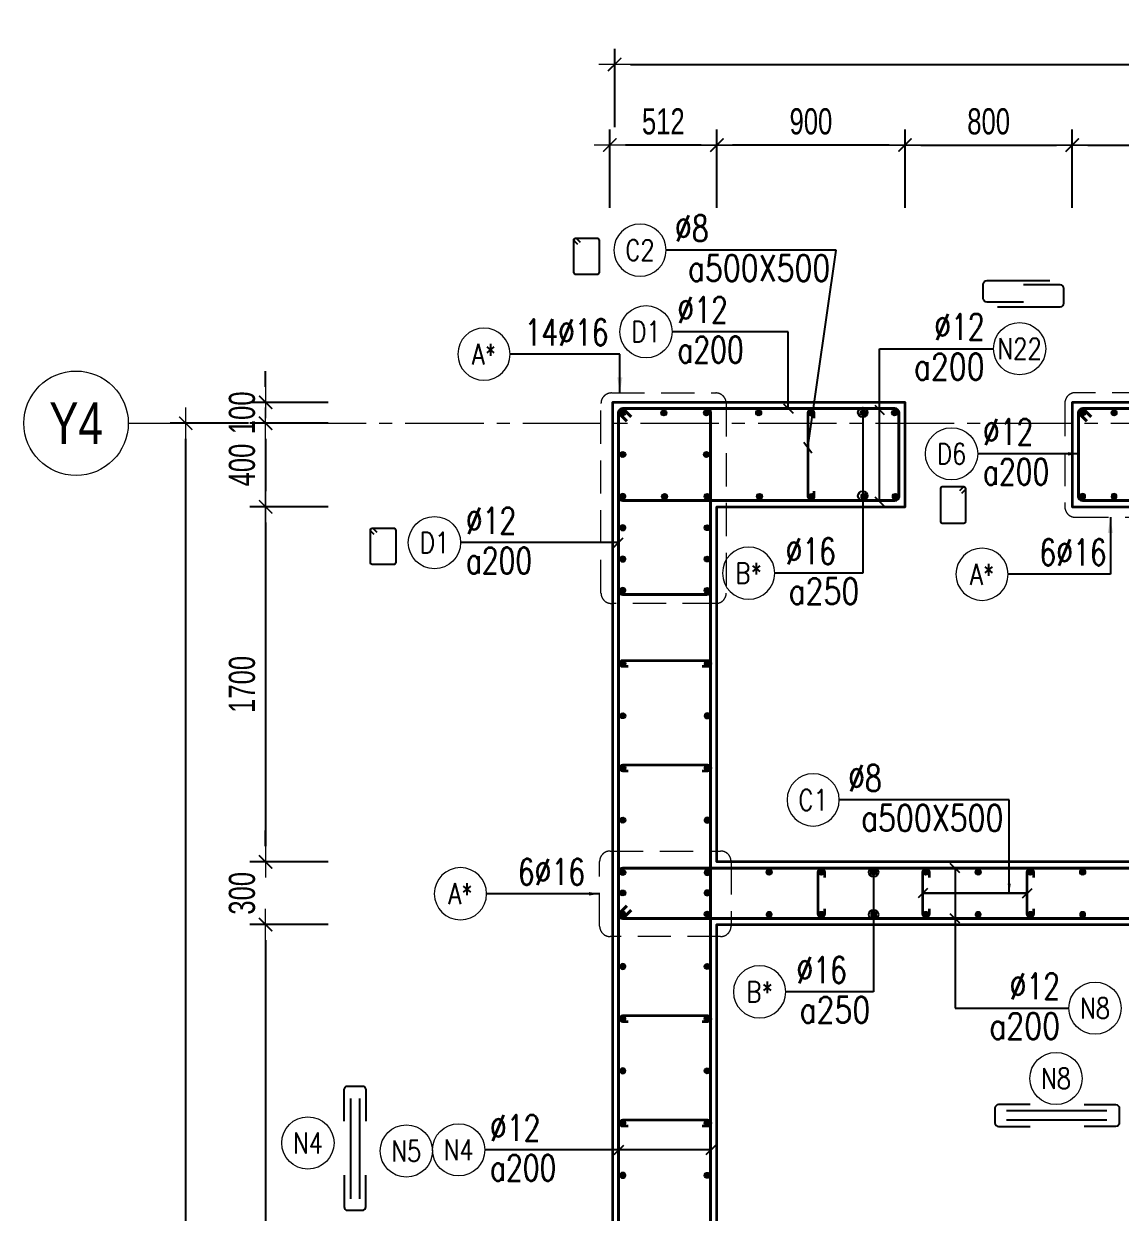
# Model space of a CAD drawing. Header units: millimetres. Extents: x 738475 to 1279438, y -34239 to 156422.
# Drawn here: x 1061456 to 1066701, y 145490 to 151178 of the extents above; entities that cross this region are included whole.
import ezdxf
from ezdxf.enums import TextEntityAlignment as Align

# ---------------------------------------------------------------- set-up
doc = ezdxf.new("R2010")
doc.units = ezdxf.units.MM
doc.header["$MEASUREMENT"] = 0
for name, pattern in [('HIDDEN', [9.525, 6.35, -3.175]), ('HIDDEN2', [4.7625, 3.175, -1.5875]), ('HT_Dim Grid$0$CENTER2', [1.125, 0.75, -0.125, 0.125, -0.125]), ('HT_Grid$0$CENTER2', [1.125, 0.75, -0.125, 0.125, -0.125])]:
    doc.linetypes.add(name, pattern=pattern)
doc.layers.get('0').update_dxf_attribs({"lineweight": 20})
doc.layers.get('Defpoints').update_dxf_attribs({"color": 151, "lineweight": 9})
for name, color, linetype in [('Hidden', 9, 'HIDDEN'), ('Leader', 6, 'Continuous'), ('Ligature', 1, 'Continuous')]:
    doc.layers.add(name, color=color, linetype=linetype)
for name, color, linetype, lineweight in [('HT_Dim Grid$0$NDC_S_AXIS', 5, 'HT_Dim Grid$0$CENTER2', 13), ('HT_Dim Grid$0$NDC_S_SYMBOL', 1, 'Continuous', 15), ('HT_Dim Grid$0$NDC_S_TEXT SYMBOL', 7, 'Continuous', 20), ('HT_Grid$0$NDC_S_AXIS', 5, 'HT_Grid$0$CENTER2', 13), ('KC-LEADER', 153, 'Continuous', 18), ('KC-THEP', 6, 'Continuous', 40), ('NDC_S_DIM', 1, 'Continuous', 15), ('NDC_S_HIDDEN', 8, 'HIDDEN2', 13), ('NDC_S_LEADER', 1, 'Continuous', 15), ('NDC_S_REBAR', 4, 'Continuous', 35), ('NDC_S_STIRRUP', 4, 'Continuous', 40), ('NDC_S_VN TEXT', 7, 'Continuous', 20), ('NDC_S_WALL', 6, 'Continuous', 35), ('OF_Core wall_1.2(B1-19F)$0$NDC_S_WALL', 6, 'Continuous', 35)]:
    doc.layers.add(name, color=color, linetype=linetype, lineweight=lineweight)
doc.styles.add('HT_Dim Grid$0$NDC_ANNO', font='', dxfattribs={"width": 0.8})
doc.styles.add('NDC_ARIAL', font='arial.ttf', dxfattribs={"width": 0.85})
doc.styles.add('NDC_DIM', font='', dxfattribs={"width": 0.75})
doc.styles.add('NDC_EN TXT', font='romans.shx', dxfattribs={"width": 0.8})
doc.styles.get('HT_Dim Grid$0$NDC_ANNO').set_extended_font_data('Dotum')
doc.styles.get('NDC_DIM').set_extended_font_data('Dotum')
doc.dimstyles.new('NDC_1-50', dxfattribs={"dimscale": 50, "dimtxt": 2.5, "dimasz": 1, "dimexe": 1.5, "dimexo": 0, "dimgap": 0.8, "dimtad": 1, "dimdec": 0, "dimdsep": 46, "dimtxsty": 'NDC_ARIAL', "dimblk": 'DIMMARK', "dimcen": 49999.938995, "dimdle": 1.5, "dimclrd": 1, "dimclre": 1, "dimclrt": 3, "dimadec": 0, "dimazin": 0, "dimtfac": 1, "dimtdec": 0, "dimtix": 1, "dimtmove": 2, "dimatfit": 3, "dimfxl": 1, "dimarcsym": 0})
doc.dimstyles.new('NDC_dim_30', dxfattribs={"dimscale": 30, "dimtxt": 2.5, "dimasz": 1.5, "dimexe": 1.5, "dimexo": 2.5, "dimgap": 1, "dimtad": 1, "dimdec": 0, "dimzin": 0, "dimdsep": 46, "dimtxsty": 'NDC_DIM', "dimblk": 'DIMMARK', "dimcen": 0.09, "dimdle": 1.2, "dimclrd": 1, "dimclre": 1, "dimclrt": 3, "dimadec": 0, "dimazin": 0, "dimtfac": 1, "dimtdec": 0, "dimtix": 1, "dimtofl": 0, "dimtmove": 0, "dimatfit": 3, "dimfxl": 6, "dimfxlon": 1, "dimtolj": 1, "dimtzin": 0, "dimarcsym": 0})
doc.dimstyles.new('NDC_dim_50', dxfattribs={"dimscale": 50, "dimtxt": 2.5, "dimasz": 1.5, "dimexe": 1.5, "dimexo": 2.5, "dimgap": 1, "dimtad": 1, "dimdec": 0, "dimzin": 0, "dimdsep": 46, "dimtxsty": 'NDC_DIM', "dimblk": 'DIMMARK', "dimcen": 0.09, "dimdle": 1.2, "dimclrd": 1, "dimclre": 1, "dimclrt": 3, "dimadec": 0, "dimazin": 0, "dimtfac": 1, "dimtdec": 0, "dimtix": 1, "dimtofl": 0, "dimtmove": 0, "dimatfit": 3, "dimfxl": 6, "dimfxlon": 1, "dimtolj": 1, "dimtzin": 0, "dimarcsym": 0})

# ---------------------------------------------------------------- blocks, each defined once
blk = doc.blocks.new('THEP')
at = {"layer": 'KC-LEADER', "color": 6}
blk.add_circle((0, 0), 14, dxfattribs=at)
at = {"layer": 'KC-THEP'}
for p, q in [((-14, 0), (14, 0)), ((9.9, 9.9), (-9.9, -9.9)), ((-9.9, 9.9), (9.9, -9.9)), ((0, 14), (0, -14))]:
    blk.add_line(p, q, dxfattribs=at)
blk = doc.blocks.new('A$C7BC65A55')
at = {"layer": 'Ligature'}
for p, q in [((-15.2, 372, 0), (-15.2, 38.5, 0)), ((15.2, 372, 0), (15.2, 38.5, 0))]:
    blk.add_line(p, q, dxfattribs=at)
for points in [[(-36.2, 296.5), (-36.2, 400.9, -0.414214), (-24, 413.1), (24, 413.1, -0.414214), (36.2, 400.9), (36.2, 296.5)], [(-36.2, 116.5), (-36.2, 12.2, 0.414214), (-24, 0), (24, 0, 0.414214), (36.2, 12.2), (36.2, 116.5)]]:
    blk.add_lwpolyline(points, format="xyb", dxfattribs=at)
blk = doc.blocks.new('DIMMARK')
at = {"layer": 'NDC_S_DIM', "color": 1}
blk.add_line((-1.5, 0), (1, 0), dxfattribs=at)
at = {"layer": 'NDC_S_DIM', "color": 2, "const_width": 0.1}
blk.add_lwpolyline([(-0.424, -0.424), (0.424, 0.424)], dxfattribs=at)
blk = doc.blocks.new('*U11')
blk.add_circle((-2.5, 0), 2.5)
at = {"layer": 'NDC_S_VN TEXT', "color": 3, "style": 'NDC_EN TXT', "width": 0.75}
for tag, p in [('DK1', (0.5, 0.85)), ('KC1', (0.5, -2.97))]:
    blk.add_attdef(tag, p, '', height=2.5, dxfattribs=at)
at = {"layer": 'NDC_S_VN TEXT', "color": 7, "style": 'NDC_EN TXT', "width": 0.8}
blk.add_attdef('SH2', text='', height=2, dxfattribs=at).set_placement((-2.5, 0), align=Align.MIDDLE)
blk = doc.blocks.new('*U9')
blk.add_circle((2.5, 0), 2.5)
at = {"layer": 'NDC_S_VN TEXT', "color": 3, "style": 'NDC_EN TXT', "width": 0.75}
blk.add_attdef('DK2', text='', height=2.5, dxfattribs=at).set_placement((-0.85, 0.85), align=Align.RIGHT)
at = {"layer": 'NDC_S_VN TEXT', "color": 7, "style": 'NDC_EN TXT', "width": 0.8}
blk.add_attdef('SH3', text='', height=2, dxfattribs=at).set_placement((2.5, 0), align=Align.MIDDLE)
blk = doc.blocks.new('*U10')
blk.add_circle((2.5, 0), 2.5)
at = {"layer": 'NDC_S_VN TEXT', "color": 3, "style": 'NDC_EN TXT'}
for tag, width, p in [('DK2', 0.75, (-0.85, 0.85)), ('KC2', 0.8, (-0.85, -2.97))]:
    blk.add_attdef(tag, text='', height=2.5, dxfattribs=dict(at, width=width)).set_placement(p, align=Align.RIGHT)
at = {"layer": 'NDC_S_VN TEXT', "color": 7, "style": 'NDC_EN TXT', "width": 0.8}
blk.add_attdef('SH3', text='', height=2, dxfattribs=at).set_placement((2.5, 0), align=Align.MIDDLE)
blk = doc.blocks.new('*D975')
at = {"layer": 'Defpoints', "color": 0, "transparency": 16777216}
for p in [(1062613, 149366.2), (1064271.7, 149366.2), (1064282.8, 149266.2)]:
    blk.add_point(p, dxfattribs=at)
at = {"layer": 'NDC_S_DIM', "color": 1, "lineweight": -2, "transparency": 16777216}
for p, q in [((1062613, 149441.2), (1062613, 149516.2)), ((1062913, 149366.2), (1062538, 149366.2)), ((1062913, 149266.2), (1062538, 149266.2)), ((1062613, 149191.2), (1062613, 149116.2))]:
    blk.add_line(p, q, dxfattribs=at)
at = {"layer": 'NDC_S_DIM', "color": 1, "lineweight": -2, "transparency": 16777216, "xscale": 75, "yscale": 75, "zscale": 75}
for p, rotation in [((1062613, 149366.2), 270), ((1062613, 149266.2), 90)]:
    blk.add_blockref('DIMMARK', p, dxfattribs=dict(at, rotation=rotation))
at = {"layer": 'NDC_S_DIM', "color": 3, "transparency": 16777216, "insert": (1062500.4, 149316.2), "char_height": 125, "attachment_point": 5, "rotation": 90, "style": 'NDC_DIM'}
blk.add_mtext('\\A1;100', dxfattribs=at)
blk = doc.blocks.new('*D976')
at = {"layer": 'Defpoints', "color": 0, "transparency": 16777216}
for p in [(1062231.1, 149266.2), (1064282.8, 149266.2), (1064271.7, 140266.2)]:
    blk.add_point(p, dxfattribs=at)
at = {"layer": 'NDC_S_DIM', "color": 1, "lineweight": -2, "transparency": 16777216}
for p, q in [((1062531.1, 149266.2), (1062156.1, 149266.2)), ((1062231.1, 140341.2), (1062231.1, 149191.2)), ((1062531.1, 140266.2), (1062156.1, 140266.2))]:
    blk.add_line(p, q, dxfattribs=at)
at = {"layer": 'NDC_S_DIM', "color": 1, "lineweight": -2, "transparency": 16777216, "xscale": 75, "yscale": 75, "zscale": 75}
for p, rotation in [((1062231.1, 149266.2), 90), ((1062231.1, 140266.2), 270)]:
    blk.add_blockref('DIMMARK', p, dxfattribs=dict(at, rotation=rotation))
at = {"layer": 'NDC_S_DIM', "color": 3, "transparency": 16777216, "insert": (1062118.5, 144766.2), "char_height": 125, "attachment_point": 5, "rotation": 90, "style": 'NDC_DIM'}
blk.add_mtext('\\A1;9000', dxfattribs=at)
blk = doc.blocks.new('*D1001')
at = {"layer": 'Defpoints', "color": 0, "transparency": 16777216}
for p in [(1066472, 150597.9), (1065671.7, 149336.2), (1066472, 149336.2)]:
    blk.add_point(p, dxfattribs=at)
at = {"layer": 'NDC_S_DIM', "color": 1, "lineweight": -2, "transparency": 16777216}
for p, q in [((1065671.7, 150297.9), (1065671.7, 150672.9)), ((1066472, 150297.9), (1066472, 150672.9)), ((1065746.7, 150597.9), (1066397, 150597.9))]:
    blk.add_line(p, q, dxfattribs=at)
at = {"layer": 'NDC_S_DIM', "color": 1, "lineweight": -2, "transparency": 16777216, "xscale": 75, "yscale": 75, "zscale": 75, "rotation": 180}
blk.add_blockref('DIMMARK', (1065671.7, 150597.9), dxfattribs=at)
at = {"layer": 'NDC_S_DIM', "color": 1, "lineweight": -2, "transparency": 16777216, "xscale": 75, "yscale": 75, "zscale": 75}
blk.add_blockref('DIMMARK', (1066472, 150597.9), dxfattribs=at)
at = {"layer": 'NDC_S_DIM', "color": 3, "transparency": 16777216, "insert": (1066071.8, 150710.5), "char_height": 125, "attachment_point": 5, "style": 'NDC_DIM'}
blk.add_mtext('\\A1;800', dxfattribs=at)
blk = doc.blocks.new('*D1002')
at = {"layer": 'Defpoints', "color": 0, "transparency": 16777216}
for p in [(1068671.7, 150597.9), (1066472, 149336.2), (1068671.7, 148866.2)]:
    blk.add_point(p, dxfattribs=at)
at = {"layer": 'NDC_S_DIM', "color": 1, "lineweight": -2, "transparency": 16777216}
for p, q in [((1066472, 150297.9), (1066472, 150672.9)), ((1068671.7, 150297.9), (1068671.7, 150672.9)), ((1066547, 150597.9), (1068596.7, 150597.9))]:
    blk.add_line(p, q, dxfattribs=at)
at = {"layer": 'NDC_S_DIM', "color": 1, "lineweight": -2, "transparency": 16777216, "xscale": 75, "yscale": 75, "zscale": 75, "rotation": 180}
blk.add_blockref('DIMMARK', (1066472, 150597.9), dxfattribs=at)
at = {"layer": 'NDC_S_DIM', "color": 1, "lineweight": -2, "transparency": 16777216, "xscale": 75, "yscale": 75, "zscale": 75}
blk.add_blockref('DIMMARK', (1068671.7, 150597.9), dxfattribs=at)
at = {"layer": 'NDC_S_DIM', "color": 3, "transparency": 16777216, "insert": (1067571.8, 150710.5), "char_height": 125, "attachment_point": 5, "style": 'NDC_DIM'}
blk.add_mtext('\\A1;2200', dxfattribs=at)
blk = doc.blocks.new('*D1003')
at = {"layer": 'Defpoints', "color": 0, "transparency": 16777216}
for p in [(1073071.7, 150983.7), (1073071.7, 150080.7), (1064282.8, 149286.5)]:
    blk.add_point(p, dxfattribs=at)
at = {"layer": 'NDC_S_DIM', "color": 1, "lineweight": -2, "transparency": 16777216}
for p, q in [((1064282.8, 150683.7), (1064282.8, 151058.7)), ((1073071.7, 150683.7), (1073071.7, 151058.7)), ((1064357.8, 150983.7), (1072996.7, 150983.7))]:
    blk.add_line(p, q, dxfattribs=at)
at = {"layer": 'NDC_S_DIM', "color": 1, "lineweight": -2, "transparency": 16777216, "xscale": 75, "yscale": 75, "zscale": 75, "rotation": 180}
blk.add_blockref('DIMMARK', (1064282.8, 150983.7), dxfattribs=at)
at = {"layer": 'NDC_S_DIM', "color": 1, "lineweight": -2, "transparency": 16777216, "xscale": 75, "yscale": 75, "zscale": 75}
blk.add_blockref('DIMMARK', (1073071.7, 150983.7), dxfattribs=at)
at = {"layer": 'NDC_S_DIM', "color": 3, "transparency": 16777216, "insert": (1068677.2, 151096.3), "char_height": 125, "attachment_point": 5, "style": 'NDC_DIM'}
blk.add_mtext('\\A1;8789', dxfattribs=at)
blk = doc.blocks.new('*D1006')
at = {"layer": 'Defpoints', "color": 0, "ltscale": 200, "transparency": 16777216}
for p in [(1064771.7, 150597.9), (1065671.7, 149336.2), (1064771.7, 148866.2)]:
    blk.add_point(p, dxfattribs=at)
at = {"layer": 'NDC_S_DIM', "color": 1, "lineweight": -2, "ltscale": 200, "transparency": 16777216}
for p, q in [((1064771.7, 150297.9), (1064771.7, 150672.9)), ((1065671.7, 150297.9), (1065671.7, 150672.9)), ((1065596.7, 150597.9), (1064846.7, 150597.9))]:
    blk.add_line(p, q, dxfattribs=at)
at = {"layer": 'NDC_S_DIM', "color": 1, "lineweight": -2, "ltscale": 200, "transparency": 16777216, "xscale": 75, "yscale": 75, "zscale": 75, "rotation": 180}
blk.add_blockref('DIMMARK', (1064771.7, 150597.9), dxfattribs=at)
at = {"layer": 'NDC_S_DIM', "color": 1, "lineweight": -2, "ltscale": 200, "transparency": 16777216, "xscale": 75, "yscale": 75, "zscale": 75}
blk.add_blockref('DIMMARK', (1065671.7, 150597.9), dxfattribs=at)
at = {"layer": 'NDC_S_DIM', "color": 3, "ltscale": 200, "transparency": 16777216, "insert": (1065221.7, 150710.5), "char_height": 125, "attachment_point": 5, "style": 'NDC_DIM'}
blk.add_mtext('\\A1;900', dxfattribs=at)
blk = doc.blocks.new('*D1007')
at = {"layer": 'Defpoints', "color": 0, "ltscale": 200, "transparency": 16777216}
for p in [(1064259.5, 150597.9), (1064259.5, 149366.2), (1064771.7, 148866.2)]:
    blk.add_point(p, dxfattribs=at)
at = {"layer": 'NDC_S_DIM', "color": 1, "lineweight": -2, "ltscale": 200, "transparency": 16777216}
for p, q in [((1064259.5, 150297.9), (1064259.5, 150672.9)), ((1064771.7, 150297.9), (1064771.7, 150672.9)), ((1064696.7, 150597.9), (1064334.5, 150597.9))]:
    blk.add_line(p, q, dxfattribs=at)
at = {"layer": 'NDC_S_DIM', "color": 1, "lineweight": -2, "ltscale": 200, "transparency": 16777216, "xscale": 75, "yscale": 75, "zscale": 75, "rotation": 180}
blk.add_blockref('DIMMARK', (1064259.5, 150597.9), dxfattribs=at)
at = {"layer": 'NDC_S_DIM', "color": 1, "lineweight": -2, "ltscale": 200, "transparency": 16777216, "xscale": 75, "yscale": 75, "zscale": 75}
blk.add_blockref('DIMMARK', (1064771.7, 150597.9), dxfattribs=at)
at = {"layer": 'NDC_S_DIM', "color": 3, "ltscale": 200, "transparency": 16777216, "insert": (1064515.6, 150710.5), "char_height": 125, "attachment_point": 5, "style": 'NDC_DIM'}
blk.add_mtext('\\A1;512', dxfattribs=at)
blk = doc.blocks.new('A$C72321851')
at = {"layer": 'Ligature'}
for points in [[(-60.9, -129.3), (-60.9, 170.9, -0.414214), (-43.3, 188.5), (25.8, 188.5, -0.414214), (43.4, 170.9), (43.4, -4.3)], [(-39.7, -4.3), (-39.7, -179.5, 0.414214), (-22.1, -197.1), (47, -197.1, 0.414214), (64.6, -179.5), (64.6, 120.7)]]:
    blk.add_lwpolyline(points, format="xyb", dxfattribs=at)
blk = doc.blocks.new('*U20')
at = {"layer": 'HT_Dim Grid$0$NDC_S_SYMBOL'}
blk.add_line((5, 0), (9, 0), dxfattribs=at)
blk.add_circle((0, 0), 5, dxfattribs=at)
at = {"layer": 'HT_Dim Grid$0$NDC_S_TEXT SYMBOL', "color": 7, "style": 'HT_Dim Grid$0$NDC_ANNO', "width": 0.8}
blk.add_attdef('GRID', text='', height=4, rotation=270, dxfattribs=at).set_placement((0, 0), align=Align.MIDDLE)
blk = doc.blocks.new('*D977')
at = {"layer": 'Defpoints', "color": 0, "ltscale": 200, "transparency": 16777216}
for p in [(1064282.8, 149266.2), (1062613, 148866.2), (1064771.7, 148866.2)]:
    blk.add_point(p, dxfattribs=at)
at = {"layer": 'NDC_S_DIM', "color": 1, "lineweight": -2, "ltscale": 200, "transparency": 16777216}
for p, q in [((1062913, 149266.2), (1062538, 149266.2)), ((1062613, 149191.2), (1062613, 148941.2)), ((1062913, 148866.2), (1062538, 148866.2))]:
    blk.add_line(p, q, dxfattribs=at)
at = {"layer": 'NDC_S_DIM', "color": 1, "lineweight": -2, "ltscale": 200, "transparency": 16777216, "xscale": 75, "yscale": 75, "zscale": 75}
for p, rotation in [((1062613, 149266.2), 90), ((1062613, 148866.2), 270)]:
    blk.add_blockref('DIMMARK', p, dxfattribs=dict(at, rotation=rotation))
at = {"layer": 'NDC_S_DIM', "color": 3, "ltscale": 200, "transparency": 16777216, "insert": (1062500.4, 149066.2), "char_height": 125, "attachment_point": 5, "rotation": 90, "style": 'NDC_DIM'}
blk.add_mtext('\\A1;400', dxfattribs=at)
blk = doc.blocks.new('*D978')
at = {"layer": 'Defpoints', "color": 0, "ltscale": 200, "transparency": 16777216}
for p in [(1064771.7, 148866.2), (1062613, 147166.2), (1064771.7, 147166.2)]:
    blk.add_point(p, dxfattribs=at)
at = {"layer": 'NDC_S_DIM', "color": 1, "lineweight": -2, "ltscale": 200, "transparency": 16777216}
for p, q in [((1062913, 148866.2), (1062538, 148866.2)), ((1062613, 148791.2), (1062613, 147241.2)), ((1062913, 147166.2), (1062538, 147166.2))]:
    blk.add_line(p, q, dxfattribs=at)
at = {"layer": 'NDC_S_DIM', "color": 1, "lineweight": -2, "ltscale": 200, "transparency": 16777216, "xscale": 75, "yscale": 75, "zscale": 75}
for p, rotation in [((1062613, 148866.2), 90), ((1062613, 147166.2), 270)]:
    blk.add_blockref('DIMMARK', p, dxfattribs=dict(at, rotation=rotation))
at = {"layer": 'NDC_S_DIM', "color": 3, "ltscale": 200, "transparency": 16777216, "insert": (1062500.4, 148016.2), "char_height": 125, "attachment_point": 5, "rotation": 90, "style": 'NDC_DIM'}
blk.add_mtext('\\A1;1700', dxfattribs=at)
blk = doc.blocks.new('*D979')
at = {"layer": 'Defpoints', "color": 0, "ltscale": 200, "transparency": 16777216}
for p in [(1064771.7, 147166.2), (1062613, 146866.2), (1064771.7, 146866.2)]:
    blk.add_point(p, dxfattribs=at)
at = {"layer": 'NDC_S_DIM', "color": 1, "lineweight": -2, "ltscale": 200, "transparency": 16777216}
for p, q in [((1062613, 147241.2), (1062613, 147316.2)), ((1062913, 147166.2), (1062538, 147166.2)), ((1062913, 146866.2), (1062538, 146866.2)), ((1062613, 146791.2), (1062613, 146716.2))]:
    blk.add_line(p, q, dxfattribs=at)
at = {"layer": 'NDC_S_DIM', "color": 1, "lineweight": -2, "ltscale": 200, "transparency": 16777216, "xscale": 75, "yscale": 75, "zscale": 75}
for p, rotation in [((1062613, 147166.2), 270), ((1062613, 146866.2), 90)]:
    blk.add_blockref('DIMMARK', p, dxfattribs=dict(at, rotation=rotation))
at = {"layer": 'NDC_S_DIM', "color": 3, "ltscale": 200, "transparency": 16777216, "insert": (1062500.4, 147016.2), "char_height": 125, "attachment_point": 5, "rotation": 90, "style": 'NDC_DIM'}
blk.add_mtext('\\A1;300', dxfattribs=at)
blk = doc.blocks.new('*D980')
at = {"layer": 'Defpoints', "color": 0, "ltscale": 200, "transparency": 16777216}
for p in [(1064771.7, 146866.2), (1062613, 141466.2), (1064771.7, 141466.2)]:
    blk.add_point(p, dxfattribs=at)
at = {"layer": 'NDC_S_DIM', "color": 1, "lineweight": -2, "ltscale": 200, "transparency": 16777216}
for p, q in [((1062913, 146866.2), (1062538, 146866.2)), ((1062613, 146791.2), (1062613, 141541.2)), ((1062913, 141466.2), (1062538, 141466.2))]:
    blk.add_line(p, q, dxfattribs=at)
at = {"layer": 'NDC_S_DIM', "color": 1, "lineweight": -2, "ltscale": 200, "transparency": 16777216, "xscale": 75, "yscale": 75, "zscale": 75}
for p, rotation in [((1062613, 146866.2), 90), ((1062613, 141466.2), 270)]:
    blk.add_blockref('DIMMARK', p, dxfattribs=dict(at, rotation=rotation))
at = {"layer": 'NDC_S_DIM', "color": 3, "ltscale": 200, "transparency": 16777216, "insert": (1062500.4, 144166.2), "char_height": 125, "attachment_point": 5, "rotation": 90, "style": 'NDC_DIM'}
blk.add_mtext('\\A1;5400', dxfattribs=at)

msp = doc.modelspace()

# ---------------------------------------------------------------- linework, layer by layer
for centre in [(1066394.195, 146130.037), (1062815.33, 145821.201), (1063286.299, 145783.041)]:
    msp.add_circle(centre, 125)
at = {"layer": 'HT_Grid$0$NDC_S_AXIS', "ltscale": 500}
msp.add_line((1062156.128, 149266.203), (1078402.583, 149266.203), dxfattribs=at)
at = {"layer": 'Ligature'}
for points in [[(1064105.867, 150121.766), (1064089.901, 150137.732, -0.66817864), (1064095.675, 150151.67), (1064200.304, 150151.67, -0.41421356), (1064208.469, 150143.505), (1064208.468, 149986.397, -0.41421356), (1064200.304, 149978.232), (1064095.675, 149978.232, -0.41421356), (1064087.51, 149986.397), (1064087.51, 150143.505, -0.66817864), (1064101.448, 150149.278), (1064117.414, 150133.312)], [(1065943.701, 148931.498), (1065959.667, 148947.464, 0.66817864), (1065953.894, 148961.402), (1065849.265, 148961.402, 0.41421356), (1065841.1, 148953.237), (1065841.1, 148796.13, 0.41421356), (1065849.265, 148787.965), (1065953.894, 148787.965, 0.41421356), (1065962.059, 148796.13), (1065962.059, 148953.237, 0.66817864), (1065948.12, 148959.011), (1065932.154, 148943.045)], [(1063132.777, 148733.908), (1063116.812, 148749.874, -0.66817864), (1063122.585, 148763.812), (1063227.214, 148763.812, -0.41421356), (1063235.379, 148755.647), (1063235.379, 148598.539, -0.41421356), (1063227.214, 148590.375), (1063122.585, 148590.375, -0.41421356), (1063114.42, 148598.539), (1063114.42, 148755.647, -0.66817864), (1063128.358, 148761.42), (1063144.324, 148745.454)]]:
    msp.add_lwpolyline(points, format="xyb", dxfattribs=at)
at = {"layer": 'NDC_S_HIDDEN', "ltscale": 50}
for points in [[(1064267.363, 149411.125), (1064766.612, 149411.125, -0.41421356), (1064816.612, 149361.125), (1064816.612, 148453.665, -0.41421356), (1064766.612, 148403.665), (1064267.363, 148403.665, -0.41421356), (1064217.363, 148453.665), (1064217.363, 149361.125, -0.41421356)], [(1066821.673, 149412.361), (1066486.448, 149412.361, 0.41421356), (1066436.448, 149362.361), (1066436.448, 148866.203, 0.41421356), (1066486.448, 148816.203), (1066821.673, 148816.203, 0.41421356), (1066871.673, 148866.203), (1066871.673, 149362.361, 0.41421356)], [(1064260.783, 147218.623), (1064789.677, 147218.623, -0.41421356), (1064839.677, 147168.623), (1064839.677, 146859.33, -0.41421356), (1064789.677, 146809.33), (1064260.783, 146809.33, -0.41421356), (1064210.783, 146859.33), (1064210.783, 147168.623, -0.41421356)]]:
    msp.add_lwpolyline(points, format="xyb", close=True, dxfattribs=at)
at = {"layer": 'NDC_S_REBAR'}
for points in [[(1065236.673, 149291.203), (1065236.673, 149316.203, 1), (1065206.673, 149316.203), (1065206.673, 148916.203, 1), (1065236.673, 148916.203), (1065236.673, 148941.203)], [(1064346.673, 148101.203), (1064321.673, 148101.203, -1), (1064321.673, 148131.203), (1064727.141, 148131.203, -1), (1064727.141, 148101.203), (1064702.141, 148101.203)], [(1064346.673, 147601.203), (1064321.673, 147601.203, -1), (1064321.673, 147631.203), (1064727.141, 147631.203, -1), (1064727.141, 147601.203), (1064702.141, 147601.203)], [(1065286.701, 146942.449), (1065286.701, 146917.449, -1), (1065256.701, 146917.449), (1065256.701, 147117.449, -1), (1065286.701, 147117.449), (1065286.701, 147092.449)], [(1065786.701, 146942.449), (1065786.701, 146917.449, -1), (1065756.701, 146917.449), (1065756.701, 147117.449, -1), (1065786.701, 147117.449), (1065786.701, 147092.449)], [(1066286.701, 146942.449), (1066286.701, 146917.449, -1), (1066256.701, 146917.449), (1066256.701, 147117.449, -1), (1066286.701, 147117.449), (1066286.701, 147092.449)], [(1064346.673, 146401.203), (1064321.673, 146401.203, -1), (1064321.673, 146431.203), (1064727.141, 146431.203, -1), (1064727.141, 146401.203), (1064702.141, 146401.203)], [(1064346.673, 145901.203), (1064321.673, 145901.203, -1), (1064321.673, 145931.203), (1064727.141, 145931.203, -1), (1064727.141, 145901.203), (1064702.141, 145901.203)]]:
    msp.add_lwpolyline(points, format="xyb", dxfattribs=at)
at = {"layer": 'NDC_S_STIRRUP'}
for points in [[(1064341.673, 149276.203), (1064301.673, 149316.203, -0.41421356), (1064321.673, 149336.203), (1064721.673, 149336.203, -0.41421356), (1064741.673, 149316.203), (1064741.673, 148466.386, -0.41421356), (1064721.673, 148446.386), (1064321.673, 148446.386, -0.41421356), (1064301.673, 148466.386), (1064301.673, 149316.203, -0.41421356), (1064321.673, 149336.203), (1064361.673, 149296.203)], [(1064341.673, 149276.203), (1064301.673, 149316.203, -0.41421356), (1064321.673, 149336.203), (1064721.673, 149336.203, -0.41421356), (1064741.673, 149316.203), (1064741.673, 140216.203, -0.41421356), (1064721.673, 140196.203), (1064321.673, 140196.203, -0.41421356), (1064301.673, 140216.203), (1064301.673, 149316.203, -0.41421356), (1064321.673, 149336.203), (1064361.673, 149296.203)], [(1064361.673, 149296.203), (1064321.673, 149336.203, 0.41421356), (1064301.673, 149316.203), (1064301.673, 148916.203, 0.41421356), (1064321.673, 148896.203), (1065621.673, 148896.203, 0.41421356), (1065641.673, 148916.203), (1065641.673, 149316.203, 0.41421356), (1065621.673, 149336.203), (1064321.673, 149336.203, 0.41421356), (1064301.673, 149316.203), (1064341.673, 149276.203)], [(1066561.673, 149296.203), (1066521.673, 149336.203, 0.41421356), (1066501.673, 149316.203), (1066501.673, 148916.203, 0.41421356), (1066521.673, 148896.203), (1071671.673, 148896.203, 0.41421356), (1071691.673, 148916.203), (1071691.673, 149316.203, 0.41421356), (1071671.673, 149336.203), (1066521.673, 149336.203, 0.41421356), (1066501.673, 149316.203), (1066541.673, 149276.203)], [(1066801.673, 148956.203), (1066841.673, 148916.203, -0.41421356), (1066821.673, 148896.203), (1066521.673, 148896.203, -0.41421356), (1066501.673, 148916.203), (1066501.673, 149316.203, -0.41421356), (1066521.673, 149336.203), (1066821.673, 149336.203, -0.41421356), (1066841.673, 149316.203), (1066841.673, 148916.203, -0.41421356), (1066821.673, 148896.203), (1066781.673, 148936.203)], [(1064361.673, 146936.203), (1064321.673, 146896.203, -0.41421356), (1064301.673, 146916.203), (1064301.673, 147116.203, -0.41421356), (1064321.673, 147136.203), (1070621.673, 147136.203, -0.41421356), (1070641.673, 147116.203), (1070641.673, 146916.203, -0.41435759), (1070621.673, 146896.203), (1064321.673, 146896.203, -0.41421356), (1064301.673, 146916.203), (1064341.673, 146956.203)]]:
    msp.add_lwpolyline(points, format="xyb", dxfattribs=at)
at = {"layer": 'NDC_S_WALL'}
for points in [[(1073471.673, 146966.203), (1070671.673, 146966.203), (1070671.673, 148866.203), (1071721.673, 148866.203), (1071721.673, 149366.203), (1066471.673, 149366.203), (1066471.673, 148866.203), (1068671.673, 148866.203), (1068671.673, 147166.203), (1064771.673, 147166.203), (1064771.673, 148866.203), (1065671.673, 148866.203), (1065671.673, 149366.203), (1064271.673, 149366.203), (1064271.673, 140166.203)], [(1064771.673, 141466.203), (1064771.673, 146866.203), (1067471.673, 146866.203), (1067471.673, 146216.203), (1067771.673, 146216.203), (1067771.673, 146866.203), (1070371.673, 146866.203), (1070371.673, 142266.203)]]:
    msp.add_lwpolyline(points, dxfattribs=at)

# ---------------------------------------------------------------- block references
at = {"layer": 'Hidden', "xscale": 1.44, "yscale": 1.44, "zscale": 1.44}
msp.add_blockref('A$C7BC65A55', (1063040.41, 145498.92, 0.03), dxfattribs=at)
at = {"layer": 'Hidden', "xscale": 1.44, "yscale": 1.44, "zscale": 1.44, "rotation": 270}
msp.add_blockref('A$C7BC65A55', (1066102.084, 145952.512, 0.03), dxfattribs=at)
at = {"layer": 'HT_Dim Grid$0$NDC_S_AXIS'}
ref = msp.add_blockref('*U20', (1061706.128, 149266.203), dxfattribs=dict(at, xscale=50, yscale=50, zscale=150))
ref.add_attrib('GRID', 'Y4', dxfattribs={"layer": 'HT_Dim Grid$0$NDC_S_TEXT SYMBOL', "color": 7, "height": 200, "style": 'HT_Dim Grid$0$NDC_ANNO', "width": 0.8}).set_placement((1061706.128, 149266.203), align=Align.MIDDLE)
at = {"layer": 'KC-THEP'}
for p, rotation in [((1064321.673, 149316.203), 9.668564436380946), ((1064518.052, 149315.586), 9.66856443638095), ((1064721.673, 149316.203), 9.66856443638095), ((1064971.673, 149316.203), 9.66856443638095), ((1065221.673, 149316.203), 9.66856443638095), ((1065471.673, 149316.203), 9.66856443638095), ((1065621.673, 149316.203), 9.66856443638095), ((1066521.673, 149316.203), 189.6685644363809), ((1066671.673, 149316.203), 189.6685644363809), ((1064321.673, 149116.203), 9.668564436380946), ((1064721.673, 149116.203), 9.66856443638095), ((1064521.564, 148915.586), 9.66856443638095), ((1064725.185, 148916.203), 9.66856443638095), ((1064975.185, 148916.203), 9.66856443638095), ((1065225.185, 148916.203), 9.66856443638095), ((1065475.185, 148916.203), 9.66856443638095), ((1065625.185, 148916.203), 9.66856443638095), ((1064725.185, 148766.203), 9.66856443638095), ((1064725.185, 148616.203), 9.66856443638095), ((1064725.185, 148466.203), 9.66856443638095), ((1064321.673, 148116.203), 9.668564436380946), ((1064321.673, 147866.203), 9.668564436380946), ((1064321.673, 147616.203), 9.668564436380946), ((1064321.673, 147366.203), 9.668564436380946), ((1064321.673, 147116.203), 9.668564436380946), ((1065021.701, 147117.449), 189.6685644363809), ((1065271.701, 147117.449), 189.6685644363809), ((1065521.701, 147117.449), 189.6685644363809), ((1065771.701, 147117.449), 189.6685644363809), ((1066021.701, 147117.449), 189.6685644363809), ((1066271.701, 147117.449), 189.6685644363809), ((1066521.701, 147117.449), 189.6685644363809), ((1064321.673, 147017.994), 9.668564436380946), ((1064725.185, 146916.203), 9.668564436380926), ((1064725.185, 146666.203), 9.668564436380926), ((1064725.185, 146416.203), 9.668564436380926), ((1064725.185, 146166.203), 9.668564436380926), ((1064725.185, 145916.203), 9.668564436380926), ((1064725.185, 145666.203), 9.668564436380926)]:
    msp.add_blockref('THEP', p, dxfattribs=dict(at, rotation=rotation))
at = {"layer": 'KC-THEP', "xscale": -1}
for p, rotation in [((1064321.673, 148916.203), 170.331435563619), ((1066521.673, 148916.203), 350.3314355636191), ((1066671.673, 148916.203), 350.3314355636191), ((1064321.673, 148766.203), 170.331435563619), ((1064321.673, 148616.203), 170.331435563619), ((1064321.673, 148466.203), 170.331435563619), ((1064725.185, 148116.203), 170.331435563619), ((1064725.185, 147866.203), 170.331435563619), ((1064725.185, 147616.203), 170.331435563619), ((1064725.185, 147366.203), 170.331435563619), ((1064725.185, 147116.203), 170.331435563619), ((1064725.185, 147017.994), 170.331435563619), ((1064321.673, 146916.203), 170.331435563619), ((1065021.701, 146914.355), 350.3314355636191), ((1065271.701, 146914.355), 350.3314355636191), ((1065521.701, 146914.355), 350.3314355636191), ((1065771.701, 146914.355), 350.3314355636191), ((1066021.701, 146914.355), 350.3314355636191), ((1066271.701, 146914.355), 350.3314355636191), ((1066521.701, 146914.355), 350.3314355636191), ((1064321.673, 146666.203), 170.331435563619), ((1064321.673, 146416.203), 170.331435563619), ((1064321.673, 146166.203), 170.331435563619), ((1064321.673, 145916.203), 170.331435563619), ((1064321.673, 145666.203), 170.331435563619)]:
    msp.add_blockref('THEP', p, dxfattribs=dict(at, rotation=rotation))
at = {"layer": 'Leader', "xscale": -1, "rotation": 270.0000000000001}
msp.add_blockref('A$C72321851', (1066243.481, 149885.03), dxfattribs=at)
at = {"layer": 'NDC_S_VN TEXT'}
ref = msp.add_blockref('*U10', (1064529.044, 150094.788), dxfattribs=dict(at, xscale=-50, yscale=50, zscale=50))
ref.add_attrib('SH3', 'C2', dxfattribs={"color": 7, "height": 100, "style": 'NDC_EN TXT', "width": 0.8}).set_placement((1064404.044, 150094.788), align=Align.MIDDLE)
ref.add_attrib('DK2', '%%c8', dxfattribs={"color": 3, "height": 125, "style": 'NDC_EN TXT', "width": 0.75}).set_placement((1064732.258, 150137.063), align=Align.RIGHT)
ref.add_attrib('KC2', 'a500X500', dxfattribs={"color": 3, "height": 125, "style": 'NDC_EN TXT', "width": 0.8}).set_placement((1065314.401, 149946.161), align=Align.RIGHT)
at = {"layer": 'NDC_S_VN TEXT', "xscale": 50, "yscale": 50, "zscale": 50}
for name, p, values in [('*U11', (1064557.788, 149704.158), {'SH2': 'D1', 'DK1': '%%C12', 'KC1': 'a200'}), ('*U10', (1066094.903, 149622.978), {'SH3': 'N22', 'DK2': '%%C12', 'KC2': 'a200'}), ('*U11', (1066019.527, 149119.932), {'SH2': 'D6', 'DK1': '%%C12', 'KC1': 'a200'}), ('*U11', (1063545.702, 148694.909), {'SH2': 'D1', 'DK1': '%%C12', 'KC1': 'a200'}), ('*U10', (1066455.746, 146466.651), {'SH3': 'N8', 'DK2': '%%C12', 'KC2': 'a200'}), ('*U11', (1063661.242, 145788.209), {'SH2': 'N4', 'DK1': '%%C12', 'KC1': 'a200'})]:
    msp.add_blockref(name, p, dxfattribs=at).add_auto_attribs(values)
at = {"layer": 'NDC_S_VN TEXT'}
ref = msp.add_blockref('*U9', (1063782.379, 149596.788), dxfattribs=dict(at, xscale=-50, yscale=50, zscale=50))
ref.add_attrib('SH3', 'A*', dxfattribs={"color": 7, "height": 100, "style": 'NDC_EN TXT', "width": 0.8}).set_placement((1063657.379, 149596.788), align=Align.MIDDLE)
ref.add_attrib('DK2', '14%%C16', dxfattribs={"color": 3, "height": 125, "style": 'NDC_EN TXT', "width": 0.75}).set_placement((1064253.45, 149639.063), align=Align.RIGHT)
ref = msp.add_blockref('*U10', (1065048.64, 148548.676), dxfattribs=dict(at, xscale=-50, yscale=50, zscale=50))
ref.add_attrib('SH3', 'B*', dxfattribs={"color": 7, "height": 100, "style": 'NDC_EN TXT', "width": 0.8}).set_placement((1064923.64, 148548.676), align=Align.MIDDLE)
ref.add_attrib('DK2', '%%C16', dxfattribs={"color": 3, "height": 125, "style": 'NDC_EN TXT', "width": 0.75}).set_placement((1065341.14, 148590.951), align=Align.RIGHT)
ref.add_attrib('KC2', 'a250', dxfattribs={"color": 3, "height": 125, "style": 'NDC_EN TXT', "width": 0.8}).set_placement((1065453.045, 148400.049), align=Align.RIGHT)
ref = msp.add_blockref('*U9', (1066165.073, 148543.357), dxfattribs=dict(at, xscale=-50, yscale=50, zscale=50))
ref.add_attrib('SH3', 'A*', dxfattribs={"color": 7, "height": 100, "style": 'NDC_EN TXT', "width": 0.8}).set_placement((1066040.073, 148543.357), align=Align.MIDDLE)
ref.add_attrib('DK2', '6%%C16', dxfattribs={"color": 3, "height": 125, "style": 'NDC_EN TXT', "width": 0.75}).set_placement((1066636.144, 148585.632), align=Align.RIGHT)
ref = msp.add_blockref('*U10', (1065357.239, 147463.399), dxfattribs=dict(at, xscale=-50, yscale=50, zscale=50))
ref.add_attrib('SH3', 'C1', dxfattribs={"color": 7, "height": 100, "style": 'NDC_EN TXT', "width": 0.8}).set_placement((1065232.239, 147463.399), align=Align.MIDDLE)
ref.add_attrib('DK2', '%%c8', dxfattribs={"color": 3, "height": 125, "style": 'NDC_EN TXT', "width": 0.75}).set_placement((1065560.453, 147505.674), align=Align.RIGHT)
ref.add_attrib('KC2', 'a500X500', dxfattribs={"color": 3, "height": 125, "style": 'NDC_EN TXT', "width": 0.8}).set_placement((1066142.596, 147314.772), align=Align.RIGHT)
ref = msp.add_blockref('*U9', (1063670.013, 147014.157), dxfattribs=dict(at, xscale=-50, yscale=50, zscale=50))
ref.add_attrib('SH3', 'A*', dxfattribs={"color": 7, "height": 100, "style": 'NDC_EN TXT', "width": 0.8}).set_placement((1063545.013, 147014.157), align=Align.MIDDLE)
ref.add_attrib('DK2', '6%%C16', dxfattribs={"color": 3, "height": 125, "style": 'NDC_EN TXT', "width": 0.75}).set_placement((1064141.084, 147056.433), align=Align.RIGHT)
ref = msp.add_blockref('*U10', (1065101.089, 146544.643), dxfattribs=dict(at, xscale=-50, yscale=50, zscale=50))
ref.add_attrib('SH3', 'B*', dxfattribs={"color": 7, "height": 100, "style": 'NDC_EN TXT', "width": 0.8}).set_placement((1064976.089, 146544.643), align=Align.MIDDLE)
ref.add_attrib('DK2', '%%C16', dxfattribs={"color": 3, "height": 125, "style": 'NDC_EN TXT', "width": 0.75}).set_placement((1065393.589, 146586.918), align=Align.RIGHT)
ref.add_attrib('KC2', 'a250', dxfattribs={"color": 3, "height": 125, "style": 'NDC_EN TXT', "width": 0.8}).set_placement((1065505.494, 146396.016), align=Align.RIGHT)

# ---------------------------------------------------------------- texts
at = {"layer": 'NDC_S_VN TEXT', "color": 7, "style": 'NDC_EN TXT', "width": 0.8}
for tag, p in [('N8', (1066394.195, 146130.037)), ('N4', (1062815.33, 145821.201)), ('N5', (1063286.299, 145783.041))]:
    msp.add_attdef(tag, text='3', height=100, dxfattribs=at).set_placement(p, align=Align.MIDDLE)

# ---------------------------------------------------------------- dimensions: what is measured, and where the dimension line sits
at = {"layer": 'NDC_S_DIM'}
dim = msp.add_linear_dim(base=(1073071.673, 150983.746), p1=(1064282.762, 149286.474), p2=(1073071.673, 150080.687), dimstyle='NDC_dim_50', dxfattribs=at)
dim.commit()
dim.dimension.update_dxf_attribs({"geometry": '*D1003', "text_midpoint": (1068677.217, 151096.33)})
at = {"layer": 'NDC_S_DIM', "ltscale": 200}
for base, p1, p2, picture, middle in [((1064259.496, 150597.878), (1064771.673, 148866.203), (1064259.496, 149366.203), '*D1007', (1064515.584, 150710.462)), ((1064771.673, 150597.878), (1065671.673, 149336.203), (1064771.673, 148866.203), '*D1006', (1065221.673, 150710.462))]:
    dim = msp.add_linear_dim(base=base, p1=p1, p2=p2, dimstyle='NDC_dim_50', override={"dimtmove": 1}, dxfattribs=at)
    dim.commit()
    dim.dimension.update_dxf_attribs({"geometry": picture, "text_midpoint": middle})
at = {"layer": 'NDC_S_DIM'}
for base, p1, p2, picture, middle in [((1066472.013, 150597.878), (1065671.673, 149336.203), (1066472.013, 149336.203), '*D1001', (1066071.843, 150710.462)), ((1068671.673, 150597.878), (1066472.013, 149336.203), (1068671.673, 148866.203), '*D1002', (1067571.843, 150710.462))]:
    dim = msp.add_linear_dim(base=base, p1=p1, p2=p2, dimstyle='NDC_dim_50', override={"dimtmove": 1}, dxfattribs=at)
    dim.commit()
    dim.dimension.update_dxf_attribs({"geometry": picture, "text_midpoint": middle})
for base, p1, p2, picture, middle in [((1062613.021, 149366.203), (1064282.762, 149266.203), (1064271.673, 149366.203), '*D975', (1062500.436, 149316.203)), ((1062231.128, 149266.203), (1064271.673, 140266.203), (1064282.762, 149266.203), '*D976', (1062118.544, 144766.203))]:
    dim = msp.add_linear_dim(base=base, p1=p1, p2=p2, angle=90, dimstyle='NDC_dim_50', dxfattribs=at)
    dim.commit()
    dim.dimension.update_dxf_attribs({"geometry": picture, "text_midpoint": middle})
at = {"layer": 'NDC_S_DIM', "ltscale": 200}
for base, p1, p2, picture, middle in [((1062613.021, 148866.203), (1064282.762, 149266.203), (1064771.673, 148866.203), '*D977', (1062500.436, 149066.203)), ((1062613.021, 147166.203), (1064771.673, 148866.203), (1064771.673, 147166.203), '*D978', (1062500.436, 148016.203)), ((1062613.021, 146866.203), (1064771.673, 147166.203), (1064771.673, 146866.203), '*D979', (1062500.436, 147016.203)), ((1062613.021, 141466.203), (1064771.673, 146866.203), (1064771.673, 141466.203), '*D980', (1062500.436, 144166.203))]:
    dim = msp.add_linear_dim(base=base, p1=p1, p2=p2, angle=90, dimstyle='NDC_dim_50', override={"dimtmove": 1}, dxfattribs=at)
    dim.commit()
    dim.dimension.update_dxf_attribs({"geometry": picture, "text_midpoint": middle})

# ---------------------------------------------------------------- leaders
at = {"layer": 'NDC_S_LEADER'}
for points, dimstyle, override in [([(1065206.673, 149150.871), (1065341.94, 150094.787), (1064529.044, 150094.787)], 'NDC_dim_30', {"dimtad": 0, "dimldrblk": 'Oblique'}), ([(1065113.415, 149336.203), (1065113.415, 149704.158), (1064555.713, 149704.158)], 'NDC_dim_30', {"dimtad": 0, "dimldrblk": 'Oblique'}), ([(1065550.164, 148891.069), (1065550.164, 149622.797), (1066094.902, 149622.797)], 'NDC_dim_30', {"dimtad": 0, "dimldrblk": 'Oblique'}), ([(1065550.164, 149331.069), (1065550.164, 149622.797), (1066094.902, 149622.797)], 'NDC_dim_30', {"dimtad": 0, "dimldrblk": 'Oblique'}), ([(1065469.251, 149318.388), (1065469.251, 148548.495), (1065048.64, 148548.495)], 'NDC_dim_30', {"dimgap": 1, "dimtad": 0, "dimldrblk": 'Origin'}), ([(1066501.673, 149119.932), (1066019.527, 149119.932)], 'NDC_1-50', {"dimgap": 0.8, "dimtad": 0}), ([(1065469.251, 148918.388), (1065469.251, 148548.495), (1065048.64, 148548.495)], 'NDC_dim_30', {"dimgap": 1, "dimtad": 0, "dimldrblk": 'Origin'}), ([(1064301.673, 148694.909), (1063543.627, 148694.909)], 'NDC_dim_30', {"dimtad": 0, "dimldrblk": 'Oblique'}), ([(1066170.135, 147017.449), (1066170.135, 147463.398), (1065357.239, 147463.398)], 'NDC_dim_30', {"dimgap": 1, "dimtad": 0}), ([(1065521.701, 147117.449), (1065521.701, 146544.462), (1065101.089, 146544.462)], 'NDC_dim_30', {"dimgap": 1, "dimtad": 0, "dimldrblk": 'Origin'}), ([(1065911.008, 147136.203), (1065911.008, 146466.47), (1066455.746, 146466.47)], 'NDC_dim_30', {"dimtad": 0, "dimldrblk": 'Oblique'}), ([(1064210.783, 147013.976), (1063670.013, 147013.976)], 'NDC_1-50', {"dimgap": 0.8, "dimtad": 0}), ([(1065756.701, 147017.449), (1066256.701, 147017.449)], 'NDC_dim_30', {"dimtad": 0, "dimldrblk": 'Oblique'}), ([(1066256.701, 147017.449), (1065756.701, 147017.449)], 'NDC_dim_30', {"dimtad": 0, "dimldrblk": 'Oblique'}), ([(1065521.701, 146914.355), (1065521.701, 146544.462), (1065101.089, 146544.462)], 'NDC_dim_30', {"dimgap": 1, "dimtad": 0, "dimldrblk": 'Origin'}), ([(1065911.008, 146896.203), (1065911.008, 146466.47), (1066455.746, 146466.47)], 'NDC_dim_30', {"dimtad": 0, "dimldrblk": 'Oblique'}), ([(1064743.629, 145788.028), (1063661.242, 145788.028)], 'NDC_dim_30', {"dimtad": 0, "dimldrblk": 'Oblique'}), ([(1064303.629, 145788.028), (1063661.242, 145788.028)], 'NDC_dim_30', {"dimtad": 0, "dimldrblk": 'Oblique'})]:
    msp.add_leader(points, dimstyle=dimstyle, override=override, dxfattribs=at)
at = {"layer": 'OF_Core wall_1.2(B1-19F)$0$NDC_S_WALL', "ltscale": 200}
for points in [[(1064307.627, 149411.125), (1064307.627, 149596.788), (1063782.379, 149596.788)], [(1066654.06, 148816.203), (1066654.06, 148543.357), (1066165.073, 148543.357)]]:
    msp.add_leader(points, dimstyle='NDC_dim_50', override={"dimgap": 1, "dimtad": 0}, dxfattribs=at)

doc.saveas('drawing.dxf')
